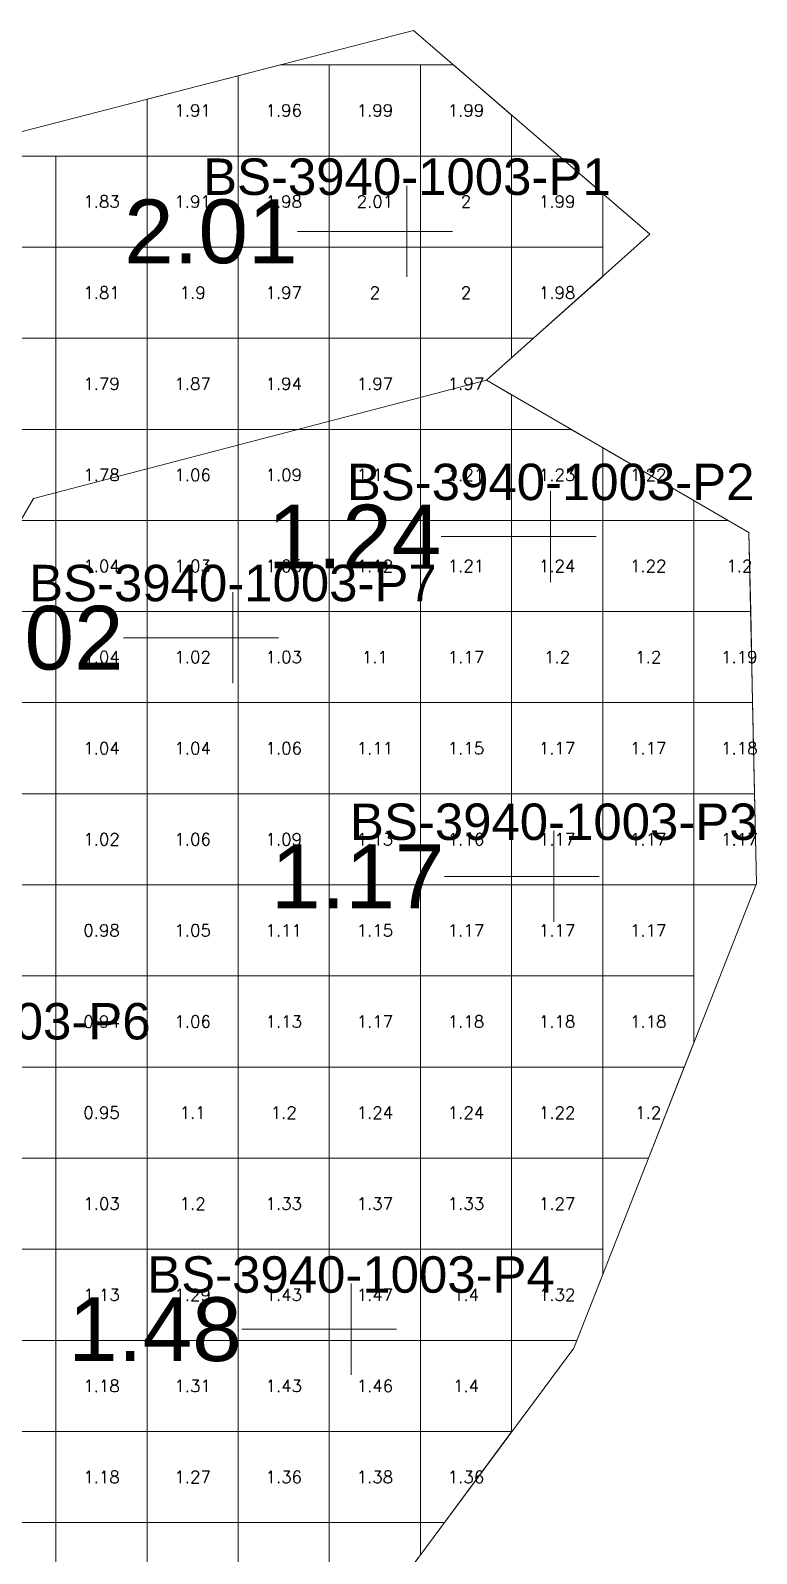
# Model space of a CAD drawing. Header units: inches. Extents: x 470001 to 470123, y 4349638 to 4349734.
# Drawn here: x 470063.58 to 470071.54, y 4349663.73 to 4349680.45 of the extents above; entities that cross this region are included whole.
import ezdxf
from ezdxf.enums import TextEntityAlignment as Align

# ---------------------------------------------------------------- set-up
doc = ezdxf.new("R2010")
doc.units = ezdxf.units.IN
doc.header["$MEASUREMENT"] = 0
for name, color, linetype, lineweight in [('点', 7, 'Continuous', 0), ('爆区方格网', 7, 'Continuous', 0), ('线条', 7, 'Continuous', 0), ('钻孔', 7, 'Continuous', 0)]:
    doc.layers.add(name, color=color, linetype=linetype, lineweight=lineweight)
doc.styles.add('3dmine_textStyle_1', font='txt.shx', dxfattribs={"height": 1, "bigfont": 'gbcbig.shx'})
doc.styles.add('3dmine_textStyle_2', font='arial.ttf', dxfattribs={"height": 1})

msp = doc.modelspace()

# ---------------------------------------------------------------- hatches: boundary and pattern name
at = {"layer": '钻孔', "linetype": 'Continuous', "lineweight": 0, "true_color": 0xff0000, "extrusion": (0, 1, 0)}
msp.add_hatch(color=1, dxfattribs=at).paths.add_polyline_path([(-470068.707, 3930.12), (-470067.707, 3930.12), (-470067.707, 3941.12), (-470068.707, 3941.12)], flags=0)
at = {"layer": '钻孔', "linetype": 'Continuous', "lineweight": 0, "true_color": 0x0000ff, "extrusion": (0, 1, 0)}
for points in [[(-470070.285, 3929.99), (-470069.285, 3929.99), (-470069.285, 3940.99), (-470070.285, 3940.99)], [(-470066.798, 3930.06), (-470065.798, 3930.06), (-470065.798, 3941.06), (-470066.798, 3941.06)], [(-470070.319, 3929.88), (-470069.319, 3929.88), (-470069.319, 3940.88), (-470070.319, 3940.88)], [(-470068.094, 3929.76), (-470067.094, 3929.76), (-470067.094, 3940.76), (-470068.094, 3940.76)]]:
    msp.add_hatch(color=5, dxfattribs=at).paths.add_polyline_path(points, flags=0)
at = {"layer": '钻孔', "linetype": 'Continuous', "lineweight": 0, "true_color": 0x00ffff, "extrusion": (0, 1, 0)}
msp.add_hatch(color=4, dxfattribs=at).paths.add_polyline_path([(-470063.658, 3929.97), (-470062.658, 3929.97), (-470062.658, 3940.97), (-470063.658, 3940.97)], flags=0)

# ---------------------------------------------------------------- linework, layer by layer
at = {"color": 1, "linetype": 'Continuous', "lineweight": 0, "true_color": 0xff0000, "elevation": 1971.02}
msp.add_lwpolyline([(470048.575, 4349669.089), (470049.134, 4349671.432), (470053.013, 4349672.199), (470054.969, 4349670.918), (470057.564, 4349669.703), (470060.242, 4349670.725), (470062.064, 4349672.658), (470063.61, 4349675.309), (470068.58, 4349676.606), (470070.374, 4349678.209), (470067.779, 4349680.445), (470060.932, 4349678.679), (470054.343, 4349677.216), (470047.349, 4349675.362)], dxfattribs=at)
at = {"color": 5, "linetype": 'Continuous', "lineweight": 0, "true_color": 0x0000ff, "elevation": 3940.486}
msp.add_lwpolyline([(470059.568, 4349661.496), (470058.789, 4349663.063), (470056.068, 4349663.433), (470051.034, 4349664.014), (470045.693, 4349664.477), (470048.575, 4349669.089), (470049.134, 4349671.432), (470053.013, 4349672.199), (470054.969, 4349670.918), (470057.564, 4349669.703), (470060.242, 4349670.725), (470062.064, 4349672.658), (470063.61, 4349675.309), (470068.58, 4349676.606), (470071.461, 4349674.934), (470071.544, 4349671.081), (470069.538, 4349665.982), (470066.788, 4349662.272), (470059.568, 4349661.496), (470059.568, 4349661.496)], dxfattribs=at)
at = {"layer": '点', "color": 138, "linetype": 'Continuous', "lineweight": 0, "true_color": 0x004c4c}
for points, elevation in [([(470067.707, 4349677.74), (470067.707, 4349678.74)], 3941.12), ([(470068.207, 4349678.24), (470067.207, 4349678.24)], 3941.12), ([(470069.285, 4349674.39), (470069.285, 4349675.39)], 3940.99), ([(470069.785, 4349674.89), (470068.785, 4349674.89)], 3940.99), ([(470065.798, 4349673.28), (470065.798, 4349674.28)], 3941.06), ([(470066.298, 4349673.78), (470065.298, 4349673.78)], 3941.06), ([(470069.319, 4349670.66), (470069.319, 4349671.66)], 3940.88), ([(470069.819, 4349671.16), (470068.819, 4349671.16)], 3940.88), ([(470067.094, 4349665.69), (470067.094, 4349666.69)], 3940.76), ([(470067.594, 4349666.19), (470066.594, 4349666.19)], 3940.76)]:
    msp.add_lwpolyline(points, dxfattribs=dict(at, elevation=elevation))
at = {"layer": '爆区方格网', "color": 1, "linetype": 'Continuous', "lineweight": 0, "true_color": 0xff0000, "elevation": 3941.2}
for points in [[(470066.856, 4349679.067), (470065.856, 4349679.067), (470065.856, 4349679.949), (470066.315, 4349680.067), (470066.856, 4349680.067), (470066.856, 4349679.067)], [(470067.856, 4349679.067), (470066.856, 4349679.067), (470066.856, 4349680.067), (470067.856, 4349680.067), (470067.856, 4349679.067)], [(470068.856, 4349679.517), (470068.856, 4349679.067), (470067.856, 4349679.067), (470067.856, 4349680.067), (470068.218, 4349680.067), (470068.856, 4349679.517)], [(470065.856, 4349679.067), (470064.856, 4349679.067), (470064.856, 4349679.691), (470065.856, 4349679.949), (470065.856, 4349679.067)], [(470063.856, 4349678.067), (470062.856, 4349678.067), (470062.856, 4349679.067), (470063.856, 4349679.067), (470063.856, 4349678.067)], [(470064.856, 4349678.067), (470063.856, 4349678.067), (470063.856, 4349679.067), (470064.856, 4349679.067), (470064.856, 4349678.067)], [(470065.856, 4349678.067), (470064.856, 4349678.067), (470064.856, 4349679.067), (470065.856, 4349679.067), (470065.856, 4349678.067)], [(470066.856, 4349678.067), (470065.856, 4349678.067), (470065.856, 4349679.067), (470066.856, 4349679.067), (470066.856, 4349678.067)], [(470067.856, 4349678.067), (470066.856, 4349678.067), (470066.856, 4349679.067), (470067.856, 4349679.067), (470067.856, 4349678.067)], [(470068.856, 4349678.067), (470067.856, 4349678.067), (470067.856, 4349679.067), (470068.856, 4349679.067), (470068.856, 4349678.067)], [(470069.856, 4349678.656), (470069.856, 4349678.067), (470068.856, 4349678.067), (470068.856, 4349679.067), (470069.378, 4349679.067), (470069.856, 4349678.656)], [(470063.856, 4349677.067), (470062.856, 4349677.067), (470062.856, 4349678.067), (470063.856, 4349678.067), (470063.856, 4349677.067)], [(470064.856, 4349677.067), (470063.856, 4349677.067), (470063.856, 4349678.067), (470064.856, 4349678.067), (470064.856, 4349677.067)], [(470065.856, 4349677.067), (470064.856, 4349677.067), (470064.856, 4349678.067), (470065.856, 4349678.067), (470065.856, 4349677.067)], [(470066.856, 4349677.067), (470065.856, 4349677.067), (470065.856, 4349678.067), (470066.856, 4349678.067), (470066.856, 4349677.067)], [(470067.856, 4349677.067), (470066.856, 4349677.067), (470066.856, 4349678.067), (470067.856, 4349678.067), (470067.856, 4349677.067)], [(470068.856, 4349677.067), (470067.856, 4349677.067), (470067.856, 4349678.067), (470068.856, 4349678.067), (470068.856, 4349677.067)], [(470069.856, 4349677.746), (470069.096, 4349677.067), (470068.856, 4349677.067), (470068.856, 4349678.067), (470069.856, 4349678.067), (470069.856, 4349677.746)], [(470063.856, 4349676.067), (470062.856, 4349676.067), (470062.856, 4349677.067), (470063.856, 4349677.067), (470063.856, 4349676.067)], [(470064.856, 4349676.067), (470063.856, 4349676.067), (470063.856, 4349677.067), (470064.856, 4349677.067), (470064.856, 4349676.067)], [(470065.856, 4349676.067), (470064.856, 4349676.067), (470064.856, 4349677.067), (470065.856, 4349677.067), (470065.856, 4349676.067)], [(470066.856, 4349676.067), (470065.856, 4349676.067), (470065.856, 4349677.067), (470066.856, 4349677.067), (470066.856, 4349676.067)], [(470067.856, 4349676.067), (470066.856, 4349676.067), (470066.856, 4349677.067), (470067.856, 4349677.067), (470067.856, 4349676.067)], [(470068.856, 4349676.853), (470068.58, 4349676.606), (470068.856, 4349676.446), (470068.856, 4349676.067), (470067.856, 4349676.067), (470067.856, 4349677.067), (470068.856, 4349677.067), (470068.856, 4349676.853)], [(470063.856, 4349675.067), (470062.856, 4349675.067), (470062.856, 4349676.067), (470063.856, 4349676.067), (470063.856, 4349675.067)], [(470064.856, 4349675.067), (470063.856, 4349675.067), (470063.856, 4349676.067), (470064.856, 4349676.067), (470064.856, 4349675.067)]]:
    msp.add_lwpolyline(points, dxfattribs=at)
at = {"layer": '爆区方格网', "color": 5, "linetype": 'Continuous', "lineweight": 0, "true_color": 0x0000ff, "elevation": 3941.06}
for points in [[(470065.856, 4349675.067), (470064.856, 4349675.067), (470064.856, 4349676.067), (470065.856, 4349676.067), (470065.856, 4349675.067)], [(470066.856, 4349675.067), (470065.856, 4349675.067), (470065.856, 4349676.067), (470066.856, 4349676.067), (470066.856, 4349675.067)], [(470067.856, 4349675.067), (470066.856, 4349675.067), (470066.856, 4349676.067), (470067.856, 4349676.067), (470067.856, 4349675.067)], [(470068.856, 4349675.067), (470067.856, 4349675.067), (470067.856, 4349676.067), (470068.856, 4349676.067), (470068.856, 4349675.067)], [(470069.856, 4349675.865), (470069.856, 4349675.067), (470068.856, 4349675.067), (470068.856, 4349676.067), (470069.508, 4349676.067), (470069.856, 4349675.865)], [(470070.856, 4349675.285), (470070.856, 4349675.067), (470069.856, 4349675.067), (470069.856, 4349675.865), (470070.856, 4349675.285)], [(470064.856, 4349674.067), (470063.856, 4349674.067), (470063.856, 4349675.067), (470064.856, 4349675.067), (470064.856, 4349674.067)], [(470065.856, 4349674.067), (470064.856, 4349674.067), (470064.856, 4349675.067), (470065.856, 4349675.067), (470065.856, 4349674.067)], [(470066.856, 4349674.067), (470065.856, 4349674.067), (470065.856, 4349675.067), (470066.856, 4349675.067), (470066.856, 4349674.067)], [(470067.856, 4349674.067), (470066.856, 4349674.067), (470066.856, 4349675.067), (470067.856, 4349675.067), (470067.856, 4349674.067)], [(470068.856, 4349674.067), (470067.856, 4349674.067), (470067.856, 4349675.067), (470068.856, 4349675.067), (470068.856, 4349674.067)], [(470069.856, 4349674.067), (470068.856, 4349674.067), (470068.856, 4349675.067), (470069.856, 4349675.067), (470069.856, 4349674.067)], [(470070.856, 4349674.067), (470069.856, 4349674.067), (470069.856, 4349675.067), (470070.856, 4349675.067), (470070.856, 4349674.067)], [(470071.461, 4349674.934), (470071.48, 4349674.067), (470070.856, 4349674.067), (470070.856, 4349675.067), (470071.231, 4349675.067), (470071.461, 4349674.934)], [(470063.856, 4349673.067), (470062.856, 4349673.067), (470062.856, 4349674.067), (470063.856, 4349674.067), (470063.856, 4349673.067)], [(470064.856, 4349673.067), (470063.856, 4349673.067), (470063.856, 4349674.067), (470064.856, 4349674.067), (470064.856, 4349673.067)], [(470065.856, 4349673.067), (470064.856, 4349673.067), (470064.856, 4349674.067), (470065.856, 4349674.067), (470065.856, 4349673.067)], [(470066.856, 4349673.067), (470065.856, 4349673.067), (470065.856, 4349674.067), (470066.856, 4349674.067), (470066.856, 4349673.067)], [(470067.856, 4349673.067), (470066.856, 4349673.067), (470066.856, 4349674.067), (470067.856, 4349674.067), (470067.856, 4349673.067)], [(470068.856, 4349673.067), (470067.856, 4349673.067), (470067.856, 4349674.067), (470068.856, 4349674.067), (470068.856, 4349673.067)], [(470069.856, 4349673.067), (470068.856, 4349673.067), (470068.856, 4349674.067), (470069.856, 4349674.067), (470069.856, 4349673.067)], [(470070.856, 4349673.067), (470069.856, 4349673.067), (470069.856, 4349674.067), (470070.856, 4349674.067), (470070.856, 4349673.067)], [(470071.501, 4349673.067), (470070.856, 4349673.067), (470070.856, 4349674.067), (470071.48, 4349674.067), (470071.501, 4349673.067)], [(470063.856, 4349672.067), (470062.856, 4349672.067), (470062.856, 4349673.067), (470063.856, 4349673.067), (470063.856, 4349672.067)], [(470064.856, 4349672.067), (470063.856, 4349672.067), (470063.856, 4349673.067), (470064.856, 4349673.067), (470064.856, 4349672.067)], [(470065.856, 4349672.067), (470064.856, 4349672.067), (470064.856, 4349673.067), (470065.856, 4349673.067), (470065.856, 4349672.067)], [(470066.856, 4349672.067), (470065.856, 4349672.067), (470065.856, 4349673.067), (470066.856, 4349673.067), (470066.856, 4349672.067)], [(470067.856, 4349672.067), (470066.856, 4349672.067), (470066.856, 4349673.067), (470067.856, 4349673.067), (470067.856, 4349672.067)], [(470068.856, 4349672.067), (470067.856, 4349672.067), (470067.856, 4349673.067), (470068.856, 4349673.067), (470068.856, 4349672.067)], [(470069.856, 4349672.067), (470068.856, 4349672.067), (470068.856, 4349673.067), (470069.856, 4349673.067), (470069.856, 4349672.067)], [(470070.856, 4349672.067), (470069.856, 4349672.067), (470069.856, 4349673.067), (470070.856, 4349673.067), (470070.856, 4349672.067)], [(470071.523, 4349672.067), (470070.856, 4349672.067), (470070.856, 4349673.067), (470071.501, 4349673.067), (470071.523, 4349672.067)], [(470063.856, 4349671.067), (470062.856, 4349671.067), (470062.856, 4349672.067), (470063.856, 4349672.067), (470063.856, 4349671.067)], [(470064.856, 4349671.067), (470063.856, 4349671.067), (470063.856, 4349672.067), (470064.856, 4349672.067), (470064.856, 4349671.067)], [(470065.856, 4349671.067), (470064.856, 4349671.067), (470064.856, 4349672.067), (470065.856, 4349672.067), (470065.856, 4349671.067)], [(470066.856, 4349671.067), (470065.856, 4349671.067), (470065.856, 4349672.067), (470066.856, 4349672.067), (470066.856, 4349671.067)], [(470067.856, 4349671.067), (470066.856, 4349671.067), (470066.856, 4349672.067), (470067.856, 4349672.067), (470067.856, 4349671.067)], [(470068.856, 4349671.067), (470067.856, 4349671.067), (470067.856, 4349672.067), (470068.856, 4349672.067), (470068.856, 4349671.067)], [(470069.856, 4349671.067), (470068.856, 4349671.067), (470068.856, 4349672.067), (470069.856, 4349672.067), (470069.856, 4349671.067)], [(470070.856, 4349671.067), (470069.856, 4349671.067), (470069.856, 4349672.067), (470070.856, 4349672.067), (470070.856, 4349671.067)], [(470071.544, 4349671.081), (470071.539, 4349671.067), (470070.856, 4349671.067), (470070.856, 4349672.067), (470071.523, 4349672.067), (470071.544, 4349671.081)], [(470063.856, 4349670.067), (470062.856, 4349670.067), (470062.856, 4349671.067), (470063.856, 4349671.067), (470063.856, 4349670.067)], [(470064.856, 4349670.067), (470063.856, 4349670.067), (470063.856, 4349671.067), (470064.856, 4349671.067), (470064.856, 4349670.067)], [(470065.856, 4349670.067), (470064.856, 4349670.067), (470064.856, 4349671.067), (470065.856, 4349671.067), (470065.856, 4349670.067)], [(470066.856, 4349670.067), (470065.856, 4349670.067), (470065.856, 4349671.067), (470066.856, 4349671.067), (470066.856, 4349670.067)], [(470067.856, 4349670.067), (470066.856, 4349670.067), (470066.856, 4349671.067), (470067.856, 4349671.067), (470067.856, 4349670.067)], [(470068.856, 4349670.067), (470067.856, 4349670.067), (470067.856, 4349671.067), (470068.856, 4349671.067), (470068.856, 4349670.067)], [(470069.856, 4349670.067), (470068.856, 4349670.067), (470068.856, 4349671.067), (470069.856, 4349671.067), (470069.856, 4349670.067)], [(470070.856, 4349670.067), (470069.856, 4349670.067), (470069.856, 4349671.067), (470070.856, 4349671.067), (470070.856, 4349670.067)], [(470063.856, 4349669.067), (470062.856, 4349669.067), (470062.856, 4349670.067), (470063.856, 4349670.067), (470063.856, 4349669.067)], [(470064.856, 4349669.067), (470063.856, 4349669.067), (470063.856, 4349670.067), (470064.856, 4349670.067), (470064.856, 4349669.067)], [(470065.856, 4349669.067), (470064.856, 4349669.067), (470064.856, 4349670.067), (470065.856, 4349670.067), (470065.856, 4349669.067)], [(470066.856, 4349669.067), (470065.856, 4349669.067), (470065.856, 4349670.067), (470066.856, 4349670.067), (470066.856, 4349669.067)], [(470067.856, 4349669.067), (470066.856, 4349669.067), (470066.856, 4349670.067), (470067.856, 4349670.067), (470067.856, 4349669.067)], [(470068.856, 4349669.067), (470067.856, 4349669.067), (470067.856, 4349670.067), (470068.856, 4349670.067), (470068.856, 4349669.067)], [(470069.856, 4349669.067), (470068.856, 4349669.067), (470068.856, 4349670.067), (470069.856, 4349670.067), (470069.856, 4349669.067)], [(470070.856, 4349669.332), (470070.752, 4349669.067), (470069.856, 4349669.067), (470069.856, 4349670.067), (470070.856, 4349670.067), (470070.856, 4349669.332)], [(470063.856, 4349668.067), (470062.856, 4349668.067), (470062.856, 4349669.067), (470063.856, 4349669.067), (470063.856, 4349668.067)], [(470064.856, 4349668.067), (470063.856, 4349668.067), (470063.856, 4349669.067), (470064.856, 4349669.067), (470064.856, 4349668.067)], [(470065.856, 4349668.067), (470064.856, 4349668.067), (470064.856, 4349669.067), (470065.856, 4349669.067), (470065.856, 4349668.067)], [(470066.856, 4349668.067), (470065.856, 4349668.067), (470065.856, 4349669.067), (470066.856, 4349669.067), (470066.856, 4349668.067)], [(470067.856, 4349668.067), (470066.856, 4349668.067), (470066.856, 4349669.067), (470067.856, 4349669.067), (470067.856, 4349668.067)], [(470068.856, 4349668.067), (470067.856, 4349668.067), (470067.856, 4349669.067), (470068.856, 4349669.067), (470068.856, 4349668.067)], [(470069.856, 4349668.067), (470068.856, 4349668.067), (470068.856, 4349669.067), (470069.856, 4349669.067), (470069.856, 4349668.067)], [(470070.359, 4349668.067), (470069.856, 4349668.067), (470069.856, 4349669.067), (470070.752, 4349669.067), (470070.359, 4349668.067)], [(470063.856, 4349667.067), (470062.856, 4349667.067), (470062.856, 4349668.067), (470063.856, 4349668.067), (470063.856, 4349667.067)], [(470064.856, 4349667.067), (470063.856, 4349667.067), (470063.856, 4349668.067), (470064.856, 4349668.067), (470064.856, 4349667.067)], [(470065.856, 4349667.067), (470064.856, 4349667.067), (470064.856, 4349668.067), (470065.856, 4349668.067), (470065.856, 4349667.067)], [(470066.856, 4349667.067), (470065.856, 4349667.067), (470065.856, 4349668.067), (470066.856, 4349668.067), (470066.856, 4349667.067)], [(470067.856, 4349667.067), (470066.856, 4349667.067), (470066.856, 4349668.067), (470067.856, 4349668.067), (470067.856, 4349667.067)], [(470068.856, 4349667.067), (470067.856, 4349667.067), (470067.856, 4349668.067), (470068.856, 4349668.067), (470068.856, 4349667.067)], [(470069.856, 4349667.067), (470068.856, 4349667.067), (470068.856, 4349668.067), (470069.856, 4349668.067), (470069.856, 4349667.067)], [(470063.856, 4349666.067), (470062.856, 4349666.067), (470062.856, 4349667.067), (470063.856, 4349667.067), (470063.856, 4349666.067)], [(470064.856, 4349666.067), (470063.856, 4349666.067), (470063.856, 4349667.067), (470064.856, 4349667.067), (470064.856, 4349666.067)], [(470065.856, 4349666.067), (470064.856, 4349666.067), (470064.856, 4349667.067), (470065.856, 4349667.067), (470065.856, 4349666.067)], [(470066.856, 4349666.067), (470065.856, 4349666.067), (470065.856, 4349667.067), (470066.856, 4349667.067), (470066.856, 4349666.067)], [(470067.856, 4349666.067), (470066.856, 4349666.067), (470066.856, 4349667.067), (470067.856, 4349667.067), (470067.856, 4349666.067)], [(470068.856, 4349666.067), (470067.856, 4349666.067), (470067.856, 4349667.067), (470068.856, 4349667.067), (470068.856, 4349666.067)], [(470069.856, 4349666.791), (470069.572, 4349666.067), (470068.856, 4349666.067), (470068.856, 4349667.067), (470069.856, 4349667.067), (470069.856, 4349666.791)], [(470063.856, 4349665.067), (470062.856, 4349665.067), (470062.856, 4349666.067), (470063.856, 4349666.067), (470063.856, 4349665.067)], [(470064.856, 4349665.067), (470063.856, 4349665.067), (470063.856, 4349666.067), (470064.856, 4349666.067), (470064.856, 4349665.067)], [(470065.856, 4349665.067), (470064.856, 4349665.067), (470064.856, 4349666.067), (470065.856, 4349666.067), (470065.856, 4349665.067)], [(470066.856, 4349665.067), (470065.856, 4349665.067), (470065.856, 4349666.067), (470066.856, 4349666.067), (470066.856, 4349665.067)], [(470067.856, 4349665.067), (470066.856, 4349665.067), (470066.856, 4349666.067), (470067.856, 4349666.067), (470067.856, 4349665.067)], [(470068.856, 4349665.067), (470067.856, 4349665.067), (470067.856, 4349666.067), (470068.856, 4349666.067), (470068.856, 4349665.067)], [(470063.856, 4349664.067), (470062.856, 4349664.067), (470062.856, 4349665.067), (470063.856, 4349665.067), (470063.856, 4349664.067)], [(470064.856, 4349664.067), (470063.856, 4349664.067), (470063.856, 4349665.067), (470064.856, 4349665.067), (470064.856, 4349664.067)], [(470065.856, 4349664.067), (470064.856, 4349664.067), (470064.856, 4349665.067), (470065.856, 4349665.067), (470065.856, 4349664.067)], [(470066.856, 4349664.067), (470065.856, 4349664.067), (470065.856, 4349665.067), (470066.856, 4349665.067), (470066.856, 4349664.067)], [(470067.856, 4349664.067), (470066.856, 4349664.067), (470066.856, 4349665.067), (470067.856, 4349665.067), (470067.856, 4349664.067)], [(470068.856, 4349665.062), (470068.119, 4349664.067), (470067.856, 4349664.067), (470067.856, 4349665.067), (470068.856, 4349665.067), (470068.856, 4349665.062)], [(470063.856, 4349663.067), (470062.856, 4349663.067), (470062.856, 4349664.067), (470063.856, 4349664.067), (470063.856, 4349663.067)], [(470064.856, 4349663.067), (470063.856, 4349663.067), (470063.856, 4349664.067), (470064.856, 4349664.067), (470064.856, 4349663.067)], [(470065.856, 4349663.067), (470064.856, 4349663.067), (470064.856, 4349664.067), (470065.856, 4349664.067), (470065.856, 4349663.067)], [(470066.856, 4349663.067), (470065.856, 4349663.067), (470065.856, 4349664.067), (470066.856, 4349664.067), (470066.856, 4349663.067)], [(470067.856, 4349663.713), (470067.377, 4349663.067), (470066.856, 4349663.067), (470066.856, 4349664.067), (470067.856, 4349664.067), (470067.856, 4349663.713)]]:
    msp.add_lwpolyline(points, dxfattribs=at)
at = {"layer": '线条', "color": 138, "linetype": 'Continuous', "lineweight": 0, "true_color": 0x004c4c}
for points, elevation in [([(470067.707, 4349678.24), (470067.707, 4349678.24), (470067.707, 4349678.24)], 3941.12), ([(470069.285, 4349674.89), (470069.285, 4349674.89), (470069.285, 4349674.89)], 3940.99), ([(470065.798, 4349673.78), (470065.798, 4349673.78), (470065.798, 4349673.78)], 3941.06), ([(470069.319, 4349671.16), (470069.319, 4349671.16), (470069.319, 4349671.16)], 3940.88), ([(470067.094, 4349666.19), (470067.094, 4349666.19), (470067.094, 4349666.19)], 3940.76)]:
    msp.add_lwpolyline(points, dxfattribs=dict(at, elevation=elevation))
at = {"layer": '钻孔', "color": 1, "linetype": 'Continuous', "lineweight": 0, "true_color": 0xff0000}
for elevation in [3941.12, 3930.12]:
    msp.add_lwpolyline([(470067.707, 4349678.24), (470066.507, 4349678.24)], dxfattribs=dict(at, elevation=elevation))
at = {"layer": '钻孔', "color": 5, "linetype": 'Continuous', "lineweight": 0, "true_color": 0x0000ff}
for points, elevation in [([(470069.285, 4349674.89), (470068.085, 4349674.89)], 3940.99), ([(470069.285, 4349674.89), (470068.085, 4349674.89)], 3929.99), ([(470065.798, 4349673.78), (470064.598, 4349673.78)], 3941.06), ([(470065.798, 4349673.78), (470064.598, 4349673.78)], 3930.06), ([(470069.319, 4349671.16), (470068.119, 4349671.16)], 3940.88), ([(470069.319, 4349671.16), (470068.119, 4349671.16)], 3929.88), ([(470067.094, 4349666.19), (470065.894, 4349666.19)], 3940.76), ([(470067.094, 4349666.19), (470065.894, 4349666.19)], 3929.76)]:
    msp.add_lwpolyline(points, dxfattribs=dict(at, elevation=elevation))

# ---------------------------------------------------------------- texts
at = {"color": 1, "linetype": 'Continuous', "lineweight": 0, "true_color": 0xff0000, "style": '3dmine_textStyle_1'}
for s, height, p in [('1.91', 0.1333, (470065.356, 4349679.567, 3941.2)), ('1.96', 0.1333, (470066.356, 4349679.567, 3941.2)), ('1.99', 0.1333, (470067.356, 4349679.567, 3941.2)), ('1.99', 0.1333, (470068.356, 4349679.567, 3941.2)), ('1.83', 0.1333, (470064.356, 4349678.567, 3941.2)), ('1.91', 0.1333, (470065.356, 4349678.567, 3941.2)), ('1.98', 0.1333, (470066.356, 4349678.567, 3941.2)), ('2.01', 0.1333, (470067.356, 4349678.567, 3941.2)), ('2', 0.133, (470068.356, 4349678.567, 3941.2)), ('1.99', 0.1333, (470069.356, 4349678.567, 3941.2)), ('1.81', 0.1333, (470064.356, 4349677.567, 3941.2)), ('1.9', 0.1333, (470065.356, 4349677.567, 3941.2)), ('1.97', 0.1333, (470066.356, 4349677.567, 3941.2)), ('2', 0.133, (470067.356, 4349677.567, 3941.2)), ('2', 0.133, (470068.356, 4349677.567, 3941.2)), ('1.98', 0.1333, (470069.356, 4349677.567, 3941.2)), ('1.79', 0.1333, (470064.356, 4349676.567, 3941.2)), ('1.87', 0.1333, (470065.356, 4349676.567, 3941.2)), ('1.94', 0.1333, (470066.356, 4349676.567, 3941.2)), ('1.97', 0.1333, (470067.356, 4349676.567, 3941.2)), ('1.97', 0.1333, (470068.356, 4349676.567, 3941.2)), ('1.78', 0.1333, (470064.356, 4349675.567, 3941.2))]:
    msp.add_text(s, height=height, dxfattribs=at).set_placement(p, align=Align.MIDDLE_CENTER)
at = {"color": 5, "linetype": 'Continuous', "lineweight": 0, "true_color": 0x0000ff, "style": '3dmine_textStyle_1'}
for s, p in [('1.06', (470065.356, 4349675.567, 3941.06)), ('1.09', (470066.356, 4349675.567, 3941.06)), ('1.14', (470067.356, 4349675.567, 3941.06)), ('1.21', (470068.356, 4349675.567, 3941.06)), ('1.23', (470069.356, 4349675.567, 3941.06)), ('1.22', (470070.356, 4349675.567, 3941.06)), ('1.04', (470064.356, 4349674.567, 3941.06)), ('1.03', (470065.356, 4349674.567, 3941.06)), ('1.05', (470066.356, 4349674.567, 3941.06)), ('1.12', (470067.356, 4349674.567, 3941.06)), ('1.21', (470068.356, 4349674.567, 3941.06)), ('1.24', (470069.356, 4349674.567, 3941.06)), ('1.22', (470070.356, 4349674.567, 3941.06)), ('1.2', (470071.356, 4349674.567, 3941.06)), ('1.04', (470064.356, 4349673.567, 3941.06)), ('1.02', (470065.356, 4349673.567, 3941.06)), ('1.03', (470066.356, 4349673.567, 3941.06)), ('1.1', (470067.356, 4349673.567, 3941.06)), ('1.17', (470068.356, 4349673.567, 3941.06)), ('1.2', (470069.356, 4349673.567, 3941.06)), ('1.2', (470070.356, 4349673.567, 3941.06)), ('1.19', (470071.356, 4349673.567, 3941.06)), ('1.04', (470064.356, 4349672.567, 3941.06)), ('1.04', (470065.356, 4349672.567, 3941.06)), ('1.06', (470066.356, 4349672.567, 3941.06)), ('1.11', (470067.356, 4349672.567, 3941.06)), ('1.15', (470068.356, 4349672.567, 3941.06)), ('1.17', (470069.356, 4349672.567, 3941.06)), ('1.17', (470070.356, 4349672.567, 3941.06)), ('1.18', (470071.356, 4349672.567, 3941.06)), ('1.02', (470064.356, 4349671.567, 3941.06)), ('1.06', (470065.356, 4349671.567, 3941.06)), ('1.09', (470066.356, 4349671.567, 3941.06)), ('1.13', (470067.356, 4349671.567, 3941.06)), ('1.16', (470068.356, 4349671.567, 3941.06)), ('1.17', (470069.356, 4349671.567, 3941.06)), ('1.17', (470070.356, 4349671.567, 3941.06)), ('1.17', (470071.356, 4349671.567, 3941.06)), ('0.98', (470064.356, 4349670.567, 3941.06)), ('1.05', (470065.356, 4349670.567, 3941.06)), ('1.11', (470066.356, 4349670.567, 3941.06)), ('1.15', (470067.356, 4349670.567, 3941.06)), ('1.17', (470068.356, 4349670.567, 3941.06)), ('1.17', (470069.356, 4349670.567, 3941.06)), ('1.17', (470070.356, 4349670.567, 3941.06)), ('0.94', (470064.356, 4349669.567, 3941.06)), ('1.06', (470065.356, 4349669.567, 3941.06)), ('1.13', (470066.356, 4349669.567, 3941.06)), ('1.17', (470067.356, 4349669.567, 3941.06)), ('1.18', (470068.356, 4349669.567, 3941.06)), ('1.18', (470069.356, 4349669.567, 3941.06)), ('1.18', (470070.356, 4349669.567, 3941.06)), ('0.95', (470064.356, 4349668.567, 3941.06)), ('1.1', (470065.356, 4349668.567, 3941.06)), ('1.2', (470066.356, 4349668.567, 3941.06)), ('1.24', (470067.356, 4349668.567, 3941.06)), ('1.24', (470068.356, 4349668.567, 3941.06)), ('1.22', (470069.356, 4349668.567, 3941.06)), ('1.2', (470070.356, 4349668.567, 3941.06)), ('1.03', (470064.356, 4349667.567, 3941.06)), ('1.2', (470065.356, 4349667.567, 3941.06)), ('1.33', (470066.356, 4349667.567, 3941.06)), ('1.37', (470067.356, 4349667.567, 3941.06)), ('1.33', (470068.356, 4349667.567, 3941.06)), ('1.27', (470069.356, 4349667.567, 3941.06)), ('1.13', (470064.356, 4349666.567, 3941.06)), ('1.29', (470065.356, 4349666.567, 3941.06)), ('1.43', (470066.356, 4349666.567, 3941.06)), ('1.47', (470067.356, 4349666.567, 3941.06)), ('1.4', (470068.356, 4349666.567, 3941.06)), ('1.32', (470069.356, 4349666.567, 3941.06)), ('1.18', (470064.356, 4349665.567, 3941.06)), ('1.31', (470065.356, 4349665.567, 3941.06)), ('1.43', (470066.356, 4349665.567, 3941.06)), ('1.46', (470067.356, 4349665.567, 3941.06)), ('1.4', (470068.356, 4349665.567, 3941.06)), ('1.18', (470064.356, 4349664.567, 3941.06)), ('1.27', (470065.356, 4349664.567, 3941.06)), ('1.36', (470066.356, 4349664.567, 3941.06)), ('1.38', (470067.356, 4349664.567, 3941.06)), ('1.36', (470068.356, 4349664.567, 3941.06))]:
    msp.add_text(s, height=0.1333, dxfattribs=at).set_placement(p, align=Align.MIDDLE_CENTER)
at = {"layer": '钻孔', "color": 138, "linetype": 'Continuous', "lineweight": 0, "true_color": 0x004c4c, "style": '3dmine_textStyle_2'}
for s, p in [('BS-3940-1003-P1', (470067.707, 4349678.64, 3941.12)), ('BS-3940-1003-P2', (470069.285, 4349675.29, 3940.99)), ('BS-3940-1003-P7', (470065.798, 4349674.18, 3941.06)), ('BS-3940-1003-P3', (470069.319, 4349671.56, 3940.88)), ('BS-3940-1003-P6', (470062.658, 4349669.37, 3940.97)), ('BS-3940-1003-P4', (470067.094, 4349666.59, 3940.76))]:
    msp.add_text(s, height=0.4, dxfattribs=at).set_placement(p, align=Align.CENTER)
at = {"layer": '钻孔', "color": 1, "linetype": 'Continuous', "lineweight": 0, "true_color": 0xff0000, "style": '3dmine_textStyle_2'}
msp.add_text('2.01', height=0.7, dxfattribs=at).set_placement((470066.507, 4349678.24, 3935.62), align=Align.MIDDLE_RIGHT)
at = {"layer": '钻孔', "color": 5, "linetype": 'Continuous', "lineweight": 0, "true_color": 0x0000ff, "style": '3dmine_textStyle_2'}
for s, p in [('1.24', (470068.085, 4349674.89, 3935.49)), ('1.02', (470064.598, 4349673.78, 3935.56)), ('1.17', (470068.119, 4349671.16, 3935.38)), ('1.48', (470065.894, 4349666.19, 3935.26))]:
    msp.add_text(s, height=0.7, dxfattribs=at).set_placement(p, align=Align.MIDDLE_RIGHT)

doc.saveas('drawing.dxf')
